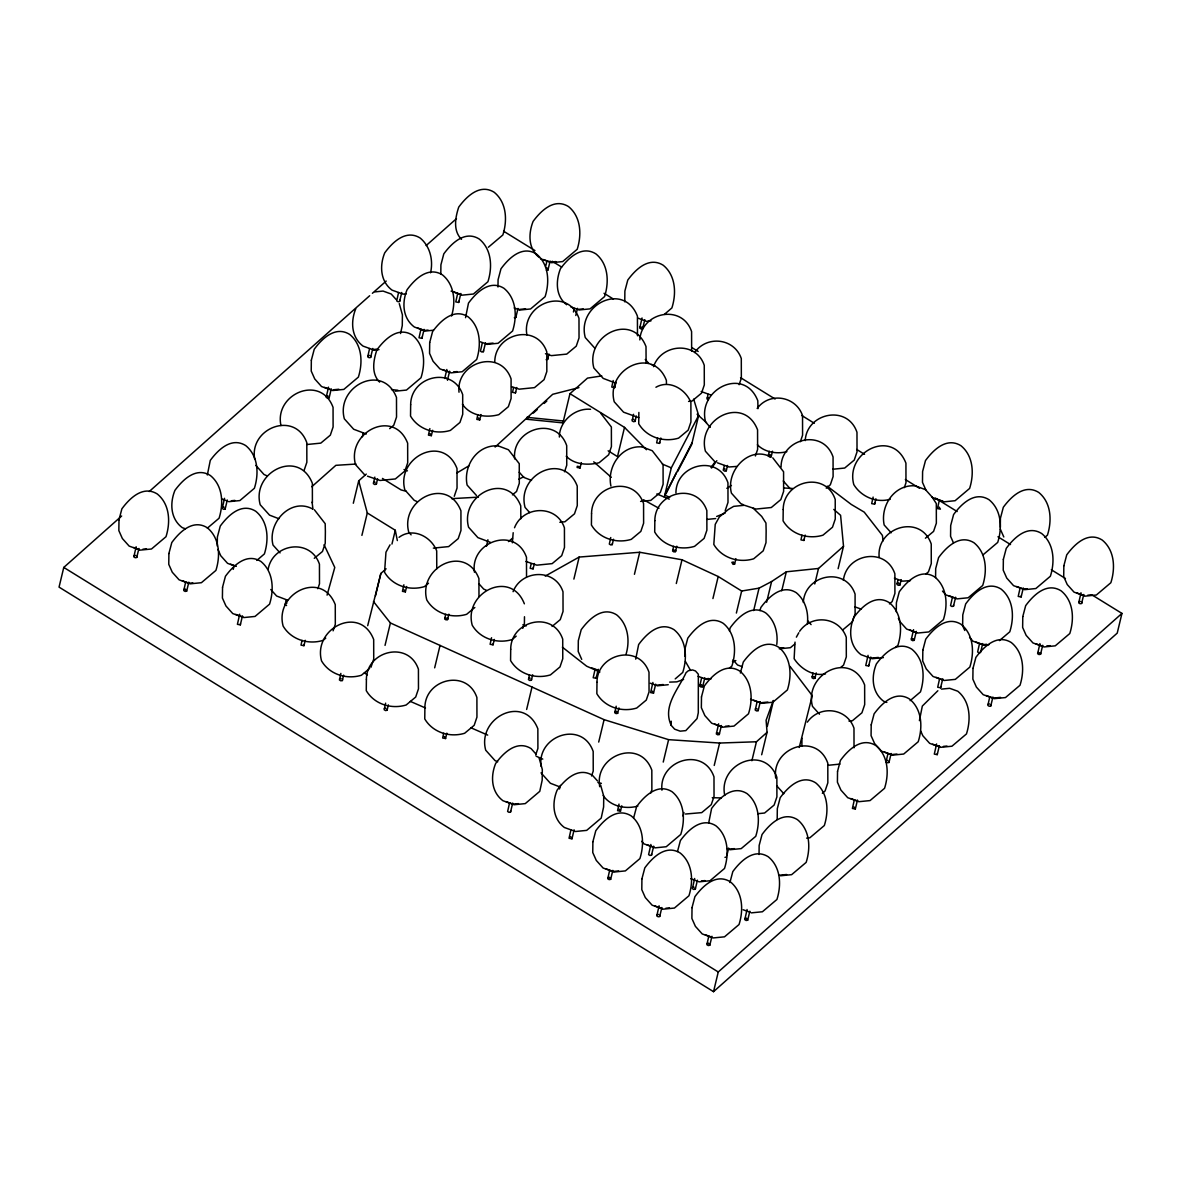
<?xml version="1.0" encoding="UTF-8"?>
<svg xmlns="http://www.w3.org/2000/svg" width="1181" height="1181" viewBox="0 0 1181 1181"><rect width="100%" height="100%" fill="white"/><g stroke="black" fill="none" stroke-linecap="round" stroke-linejoin="round"><path stroke-width="1.5" d="M207.339 474.983L210.277 460.413C218.219 449.607 231.535 436.704 245.707 445.577C258.299 455.822 259.008 473.817 254.387 488.284L239.876 500.567L228.701 501.689M217.26 546.05L217.378 537.03L220.271 526.062C228.213 515.256 241.514 502.353 255.701 511.225C268.294 521.471 269.002 539.466 264.382 553.933L256.838 560.414M254.712 459.232C248.984 428.009 295.117 410.147 306.809 442.683L306.853 462.288L304.078 470.481M280.945 425.529C274.095 393.804 320.76 373.934 333.057 407.371L333.101 426.976L330.326 435.154L320.789 443.126L307.178 444.484M312.404 502.944L312.36 483.339C298.719 448.145 251.332 472.134 260.204 504.745L269.534 515.137L278.834 518.71M436.763 568.799L436.69 550.863C431.065 536.336 412.582 527.08 399.06 537.325M440.808 273.844L440.912 264.824L443.805 253.856C451.747 243.065 465.063 230.162 479.235 239.02C491.827 249.28 492.536 267.26 487.915 281.742L473.404 294.025L462.229 295.147L451.112 291.146M459.01 392.21C455.866 362.168 500.449 348.129 511.078 378.909L511.107 398.514L508.347 406.707L498.795 414.664C486.114 418.148 470.156 415.786 462.421 404.212M465.55 317.689L468.488 303.104C476.43 292.312 489.746 279.41 503.918 288.267C516.51 298.527 517.234 316.523 512.598 330.99L498.087 343.272L486.912 344.394M474.422 572.195C469.92 541.533 515.374 525.604 526.49 557.27L526.534 576.874M478.984 596.479L478.925 578.557C465.284 543.363 417.912 567.338 426.784 599.948C434.77 613.559 451.865 618.8 466.657 614.297L474.836 607.477M497.983 286.998L498.072 279.779L500.965 268.81C508.908 258.004 522.223 245.102 536.395 253.974C548.988 264.219 549.711 282.215 545.091 296.697L530.564 308.964L519.389 310.086M512.362 542.802L513.189 532.705M514.65 458.937C511.506 428.88 556.074 414.841 566.703 445.636L566.747 465.225L564.533 471.78M520.851 518.754L520.732 505.837C507.092 470.643 459.719 494.618 468.577 527.228L477.906 537.635L490.514 542.389M526.903 334.902C521.161 303.679 567.293 285.802 578.985 318.353L579.03 337.958L576.254 346.151L566.718 354.108L551.394 355.629L545.46 353.724M524.482 616.748L524.408 623.42L522.755 628.336M541.119 766.38C536.617 735.719 582.056 719.79 593.187 751.456L593.231 771.06L591.563 775.976M599.727 786.723C593.999 755.5 640.132 737.638 651.823 770.189L651.868 789.779L650.761 793.056M610.917 486.055C606.886 466.908 620.999 445.488 641.563 446.876M624.764 301.849L624.882 291.028L627.775 280.059C635.718 269.253 649.033 256.351 663.205 265.223C675.798 275.468 676.521 293.464 671.886 307.946L664.342 314.412M637.474 335.758L637.43 316.168C623.789 280.975 576.417 304.949 585.274 337.574L594.619 347.967M635.703 659.131L638.641 644.546C646.583 633.754 659.884 620.852 674.071 629.709C686.663 639.969 687.372 657.95 682.751 672.432L675.207 678.898M638.862 412.435L638.729 423.772C646.716 437.369 663.825 442.624 678.603 438.121L688.154 430.164L690.929 421.971L690.885 402.367C685.438 389.11 669.494 379.426 655.927 387.25M646.096 362.862L646.007 346.594C632.366 311.4 584.994 335.389 593.866 368L603.196 378.392L615.788 383.161M661.936 790.178C658.791 760.121 703.359 746.082 713.988 776.877L714.033 796.481L711.257 804.66L701.721 812.631L685.438 814.034M671.207 725.355C662.187 706.09 678.588 689.099 686.072 672.653L688.434 670.675L692.553 669.937L695.506 670.985L698.34 674.233L698.296 712.734L697.056 718.594L685.807 730.611L680.197 731.172L674.617 729.164L671.207 725.355L671.251 721.207M684.803 656.341L684.891 649.137L687.785 638.168C695.727 627.362 709.028 614.46 723.215 623.317C735.807 633.577 736.516 651.572 731.895 666.04L729.386 668.195M691.638 351.185L691.594 331.581C682.116 303.428 641.268 312.153 639.836 339.907M708.674 823.024L711.612 808.439C719.554 797.647 732.87 784.745 747.042 793.602C759.649 803.862 760.357 821.843 755.737 836.325L741.21 848.608L730.035 849.715L726.861 848.578M724.75 795.433C717.9 763.708 764.55 743.838 776.862 777.275L776.906 796.88L774.131 805.058L764.594 813.015L757.789 813.709M759.043 854.498L759.147 845.478L762.04 834.509C769.982 823.703 783.298 810.816 797.47 819.673C810.063 829.918 810.771 847.914 806.151 862.396L791.639 874.663L780.464 875.785M776.773 644.457C778.161 632.795 774.943 620.556 765.672 612.88C751.485 604.008 738.184 616.91 730.242 627.716L729.415 630.846M775.725 778.131C771.223 747.47 816.676 731.541 827.807 763.206L827.837 782.811L825.076 790.99L822.345 793.263M777.187 819.437L777.319 808.616L780.213 797.647C788.155 786.856 801.456 773.954 815.643 782.811C828.235 793.056 828.944 811.052 824.323 825.534L809.812 837.816L806.608 838.126M801.869 746.333L801.973 738.228M807.361 624.262C808.749 612.614 805.545 600.361 796.26 592.685C782.088 583.827 768.772 596.73 760.83 607.521L760.003 610.666M854.025 747.78L853.981 728.175C846.969 707.729 819.54 704.717 807.332 722.137M879.181 557.299C876.036 527.257 920.604 513.218 931.233 543.998L931.278 563.603L928.502 571.796L925.771 574.069M896.276 611.758L896.394 602.738L899.287 591.77C907.229 580.963 920.53 568.076 934.717 576.933C947.31 587.178 948.018 605.174 943.398 619.656L928.886 631.938L917.711 633.046L906.595 629.045L899.774 621.457L898.372 618.298M919.409 720.631L922.331 706.061L937.847 690.752M935.573 577.598L935.692 568.578L938.585 557.609C946.527 546.803 959.828 533.901 974.015 542.773C986.607 553.018 987.316 571.014 982.695 585.481L968.184 597.763L957.009 598.885L945.892 594.884L942.482 591.091M1000.307 527.257L1000.425 518.238L1003.319 507.269C1011.261 496.478 1024.562 483.575 1038.749 492.433C1051.341 502.693 1052.05 520.673 1047.429 535.155L1044.919 537.311M136.14 546.744L133.837 556.886L135.225 557.742L136.76 557.417L138.915 548.456M136.76 557.417L136.907 556.251M185.624 582.248L183.764 590.589L185.137 591.445L186.672 591.12L188.827 582.159M186.672 591.12L185.432 589.098L183.896 589.408M224.538 498.308L222.249 508.45L223.622 509.306L225.158 508.981L227.313 500.021M225.158 508.981L225.305 507.815M239.699 614.179L237.411 624.321L240.319 624.852L240.466 623.686M286.201 599.918L285.182 604.672L286.57 605.528M328.51 387.147L326.207 397.288L327.595 398.145L329.13 397.82L331.271 388.859M329.13 397.82L329.263 396.654M302.026 640.382L301.022 645.136L303.945 645.682L304.093 644.501M369.594 348.528L367.719 356.869L369.107 357.725L370.642 357.415L372.783 348.439M370.642 357.415L370.79 356.234M340.866 673.421L339.434 679.976L340.822 680.832L342.357 680.522L343.641 675.133M342.357 680.522L342.49 679.341M374.835 477.109L373.388 483.664L374.776 484.52L376.311 484.21L377.61 478.822M376.311 484.21L376.459 483.029M398.573 292.548L396.698 300.889L398.086 301.745L399.621 301.435L399.769 300.254M420.894 329.44L419.019 337.781L421.942 338.327L422.089 337.146M385.611 703.167L384.179 709.722L385.567 710.578L387.088 710.253L388.387 704.88M387.088 710.253L387.235 709.087M403.887 584.787L402.441 591.341L405.363 591.873L404.123 589.85M429.869 428.585L428.437 435.125L431.345 435.671L430.12 433.634M447.614 378.983L447.466 380.164L449.621 371.188M457.638 293.552L455.777 301.908L458.686 302.439L458.833 301.273M445.68 614.268L444.676 619.021L446.064 619.877L447.599 619.567L448.883 614.179M447.599 619.567L447.732 618.386L444.824 617.855M482.32 342.815L480.46 351.156L481.848 352.012L483.369 351.687L483.516 350.521M477.833 414.62L476.814 419.388L479.737 419.919L478.497 417.897M443.672 733.239L442.654 737.992L445.577 738.538L444.336 736.501M486.483 546.301L487.915 539.747M514.326 317.704L515.861 317.394L515.994 316.213M513.543 387.604L512.539 392.358L515.447 392.904L515.595 391.723M491.562 637.74L490.115 644.295L493.038 644.826L493.186 643.66M546.434 270.316L547.969 270.006L548.117 268.825L546.729 267.969M546.124 359.688L547.659 359.364L547.807 358.197M531.184 563.603L530.18 568.356L533.089 568.888L533.236 567.721M509.498 803.154L507.623 811.495L509.011 812.351L510.546 812.026L510.694 810.86M529.472 674.868L528.468 679.621L529.856 680.477L531.391 680.167L532.675 674.794M531.391 680.167L531.539 678.986M580.048 468.001L580.196 466.82L577.273 466.288L577.125 467.455L580.048 468.001L581.332 462.612M613.19 380.518L611.758 387.073L614.681 387.604L614.829 386.438M570.925 829.918L569.05 838.259L571.973 838.805L570.733 836.768M610.754 537.532L609.322 544.072L610.695 544.928L612.23 544.618L612.378 543.437M595.062 669.376L593.187 677.732L596.11 678.263L596.243 677.097M642.051 317.969L639.748 328.097L641.135 328.953L642.656 328.643L644.811 319.682M642.656 328.643L642.804 327.462L639.895 326.93M633.562 414.31L632.13 420.849L633.518 421.706L635.053 421.396L636.338 416.022M635.053 421.396L635.201 420.215M616.187 706.208L614.755 712.763L616.142 713.619L617.663 713.294L618.962 707.921M617.663 713.294L616.423 711.272L614.902 711.582M657.64 438.077L656.636 442.845L659.544 443.377L659.692 442.211M609.617 870.441L607.757 878.782L609.145 879.638L610.666 879.328L612.821 870.367M610.666 879.328L609.426 877.291L607.905 877.616M619.006 804.099L617.574 810.653L620.483 811.199L619.257 809.162M652.901 682.456L650.613 692.597L653.521 693.129L652.281 691.106M673.598 546.316L672.594 551.069L673.982 551.926L675.517 551.601L676.802 546.227M675.517 551.601L675.665 550.435L672.742 549.888M708.054 394.247L707.05 399.016L708.438 399.872M650.893 844.474L648.605 854.616L649.993 855.472L651.513 855.147L651.661 853.981M659.087 905.797L656.784 915.925L658.171 916.781L659.707 916.471L661.862 907.51M659.707 916.471L659.854 915.29M724.322 465.535L723.318 470.304L724.706 471.16L726.241 470.835L727.526 465.462M726.241 470.835L726.374 469.669M701.617 677.864L699.743 686.205L701.13 687.062L702.665 686.737L704.821 677.776M702.665 686.737L701.425 684.714L699.89 685.024M694.664 878.487L692.361 888.629L693.749 889.485L695.284 889.16L697.44 880.199M734.626 564.06L733.386 562.023L731.851 562.348L733.091 564.37L734.626 564.06L735.911 558.672M695.284 889.16L695.432 887.994M718.639 723.82L716.35 733.962L717.723 734.818L719.259 734.493L721.414 725.533M719.259 734.493L719.406 733.327L716.498 732.781M708.748 936.356L706.873 944.697L708.26 945.553L709.796 945.243L711.951 936.282M769.289 451.275L768.285 456.043L769.672 456.899L771.208 456.575L772.492 451.201M709.796 945.243L708.556 943.206L707.02 943.53M771.208 456.575L769.968 454.552L768.432 454.862M757.11 701.75L755.235 710.091L756.622 710.947L758.158 710.637L760.313 701.676M758.158 710.637L758.305 709.456M747.071 909.503L744.783 919.645L746.171 920.501L747.691 920.176L749.846 911.215M747.691 920.176L746.451 918.154L744.931 918.464M801.973 535.155L800.969 539.909L803.892 540.455L804.025 539.274M813.03 672.993L812.026 677.761L813.414 678.617L814.949 678.293L816.233 672.919M814.949 678.293L815.097 677.126L812.174 676.58M873.128 497.083L871.681 503.623L874.604 504.169L874.752 502.988M868.065 655.337L865.762 665.479L868.685 666.01L868.832 664.844M854.276 800.113L852.402 808.454L855.324 809L854.084 806.977M897.988 579.723L896.984 584.477L898.372 585.333L899.907 585.008L901.192 579.635M899.907 585.008L898.667 582.986L897.132 583.296M887.935 753.567L886.075 761.907L887.462 762.764L888.983 762.454L891.138 753.493M888.983 762.454L889.131 761.273M913.548 629.68L911.245 639.807L912.633 640.663L914.168 640.353L916.323 631.392M914.168 640.353L914.315 639.172L911.392 638.641M939.559 678.898L937.699 687.239L940.607 687.785L940.755 686.604M952.417 597.306L950.543 605.646L951.93 606.503L953.466 606.193L953.613 605.012M936.607 743.956L934.304 754.098L937.227 754.644L937.374 753.463M989.722 697.085L987.862 705.426L989.235 706.282L990.77 705.972L992.926 697.011M990.77 705.972L990.918 704.806M1020.089 588.079L1018.214 596.42L1021.137 596.951L1021.285 595.785M1039.93 643.571L1037.627 653.713L1039.014 654.569L1040.55 654.244L1042.705 645.284M1040.55 654.244L1040.697 653.078L1037.774 652.532M1080.999 592.759L1078.711 602.9L1080.098 603.757L1081.619 603.432L1083.774 594.471M1081.619 603.432L1081.766 602.266M268.19 569.035C272.929 543.319 310.5 537.827 319.446 564.208L319.49 583.813L317.822 588.714M494.765 361.947C494.824 333.337 536.883 322.812 546.788 351.894L546.833 371.498L544.057 379.677L534.506 387.634L519.197 389.169L511.594 386.659M559.366 437.044C559.277 421.189 575.073 407.844 590.559 409.29M675.931 492.861C675.975 464.251 718.048 453.725 727.954 482.793L727.998 502.397L725.223 510.591M781.054 467.041C781.099 438.431 823.172 427.906 833.063 456.988L833.107 476.578L830.346 484.771L826.242 488.181M805.221 440.616C806.653 412.878 847.5 404.138 856.978 432.305L857.022 451.895L854.247 460.088L844.695 468.045L832.782 469.241M795.034 642.11L794.134 658.688C800.615 668.815 813.148 676.639 825.504 673.879M803.316 602.428C804.748 574.689 845.596 565.95 855.074 594.117L855.118 613.707L852.342 621.9L842.806 629.857M843.382 580.373C846.364 553.594 885.735 546.552 894.873 573.804L894.918 593.408L892.157 601.601L889.426 603.875M400.551 333.529L402.278 325.572L402.411 314.855L399.267 303.606M430.563 272.781C433.383 260.351 430.238 246.371 420.156 238.016C405.984 229.158 392.668 242.061 384.726 252.852C379.5 265.592 380.208 281.314 392.033 290.127L403.149 294.128L406.353 293.818M451.511 316.036C455.91 301.967 454.552 284.754 442.491 274.907C428.304 266.035 415.003 278.937 407.061 289.744C401.82 302.469 402.529 318.191 414.369 327.019L425.485 331.02L433.457 330.222M626.019 654.377C630.137 640.737 628.189 624.321 616.644 614.843C602.472 605.986 589.157 618.888 581.214 629.68L578.321 640.648L578.203 651.469L581.716 659.382M121.643 516.023L63.774 567.426L59.05 587.119L713.531 991.671L1117.226 633.119L1121.95 613.411L1092.13 594.988M233.233 569.345L234.104 565.758M240.319 624.852L242.474 615.892M303.945 645.682L305.229 640.309M362.39 436.749L363.246 433.161M399.621 301.435L401.761 292.475M353.311 503.254L358.699 480.844L366.272 474.112M361.903 535.377L367.291 512.967L358.699 480.844M421.942 338.327L424.097 329.366M367.69 625.679L380.858 573.464L386.084 568.814M375.469 595.874L380.858 573.464M391.959 544.057L395.281 530.269L367.291 512.967M458.686 302.439L460.841 293.479M446.846 369.476L444.706 378.451L446.226 378.127M431.345 435.671L432.645 430.297M385.036 645.387L390.409 622.978L373.476 601.542M405.363 591.873L406.648 586.499M483.369 351.687L485.524 342.726M479.737 419.919L481.021 414.546M515.861 317.394L518.001 308.433M434.667 667.841L440.041 645.431M545.622 266.493L546.921 261.119M515.447 392.904L516.747 387.53M547.969 270.006L550.125 261.045M445.577 738.538L446.861 733.165M578.926 387.619L552.708 394.292L495.119 447.038M547.659 359.364L548.944 353.99M493.038 644.826L494.322 639.452M573.435 311.991L574.291 308.403M575.782 315.504L577.494 308.33M601.779 375.912L587.488 378.112L569.965 393.672L562.953 422.887L526.431 419.225L529.147 416.79M533.089 568.888L534.388 563.514M526.637 709.456L532.011 687.047M510.546 812.026L512.702 803.065M614.681 387.604L615.965 382.231M573.877 579.103L579.162 557.063L639.718 552.265L681.998 559.779L718.21 576.52L741.668 591.017L759.043 588.153L771.606 581.539L786.31 571.811L818.507 568.46L843.514 546.257L840.592 515.3L833.786 509.439M569.965 393.672L624.513 427.389L617.501 456.604L608.141 450.817M612.23 544.618L613.53 539.245M559.514 788.967L560.37 785.38M596.11 678.263L598.25 669.302M659.544 443.377L660.843 438.003M634.433 574.306L639.718 552.265M571.973 838.805L574.114 829.83M598.708 742.067L604.096 719.657L390.409 622.978M664.298 497.068L671.31 467.853L698.65 415.402L693.675 399.148M676.433 472.754L665.966 493.865M698.65 415.402L691.638 444.617L677.628 471.485M620.483 811.199L621.782 805.811M676.3 583.517L681.998 559.779M653.521 693.129L655.676 684.168M663.235 762.07L668.608 739.66L719.613 743.041L756.431 741.771L767.06 732.338L766.1 720.292L773.289 700.525M651.513 855.147L653.669 846.187M712.925 598.56L718.21 576.52M683.09 816.101L683.947 812.513M736.368 613.057L741.668 591.017M714.225 765.45L719.613 743.041M753.67 610.577L759.043 588.153M766.631 602.236L771.606 581.539M781.748 590.766L786.31 571.811M726.935 855.236L728.647 848.061M803.892 540.455L805.176 535.067M751.884 760.741L756.431 741.771M767.266 726.463L773.481 700.599M761.671 754.748L767.06 732.338M713.531 991.671L718.255 971.978L1121.95 613.411M814.772 583.975L818.507 568.46M838.126 568.666L843.514 546.257M874.604 504.169L875.889 498.795M868.685 666.01L870.825 657.049M855.324 809L857.465 800.039M939.338 500.257L937.463 508.598L940.386 509.129L939.146 507.107M953.466 606.193L955.621 597.217M940.607 687.785L942.763 678.824M937.227 754.644L939.382 745.669M979.507 643.63L977.632 651.971L979.019 652.827L980.555 652.503L982.71 643.542M1021.137 596.951L1023.292 587.99M799.242 747.47L812.277 695.668L789.941 666.291M355.747 308.832C350.521 321.557 351.229 337.279 363.054 346.107L374.17 350.107L378.968 349.635M633.739 817.547L636.633 806.579C644.575 795.773 657.891 782.87 672.063 791.728C684.655 801.988 685.379 819.983 680.743 834.45L666.232 846.733L655.056 847.855L643.94 843.854L641.667 841.315M677.495 851.545L680.389 840.577C688.331 829.785 701.647 816.883 715.834 825.74C728.426 836 729.135 853.981 724.514 868.463L710.002 880.746L698.812 881.867M740.384 673.022L743.277 662.054C751.219 651.262 764.52 638.36 778.707 647.218C791.3 657.463 792.008 675.458 787.387 689.94L772.876 702.223L761.701 703.33L750.57 699.329M729.917 882.561L732.811 871.593C740.753 860.801 754.069 847.899 768.24 856.756C780.833 867.016 781.542 884.997 776.921 899.479L762.409 911.762L751.234 912.869M327.078 595.135L334.769 567.441L324.066 544.721M333.101 630.816L335.315 624.262L335.271 604.672C321.631 569.478 274.258 593.452 283.13 626.078C291.116 639.674 308.211 644.915 323.004 640.412L325.735 638.139M370.952 667.295L373.727 659.101L373.683 639.511C360.043 604.318 312.67 628.292 321.542 660.902C329.529 674.513 346.624 679.754 361.416 675.252L369.594 668.431M454.272 496.286L457.047 488.093L457.003 468.503C443.362 433.309 395.975 457.283 404.847 489.894L414.177 500.301L416.849 501.482M535.687 754.969L537.901 748.414L537.857 728.81C524.216 693.616 476.844 717.605 485.716 750.215L495.046 760.608L497.703 761.789M739.129 384.696L741.343 378.141L741.299 358.537C734.272 338.091 706.858 335.079 694.649 352.514M755.397 455.984L757.612 449.43L757.567 429.825C743.927 394.631 696.554 418.62 705.426 451.231L714.756 461.623M800.364 441.724L802.578 435.169L802.534 415.564C795.846 396.034 769.436 391.723 757.169 408.464M904.321 487.664L905.975 482.763L905.93 463.159C892.29 427.965 844.917 451.939 853.789 484.564C861.156 496.743 876.405 503.268 890.253 499.238M692.081 442.727L664.755 495.179L669.73 497.26M390.04 544.84L385.966 552.206L384.548 572.268C392.535 585.865 409.645 591.12 424.422 586.617L428.511 583.207M514.517 527.745C523.035 505.557 556.709 504.213 564.429 527.877L564.474 547.482L561.698 555.675L552.147 563.632L536.838 565.168L525.929 561.462M513.085 591.681C521.603 569.493 555.277 568.15 562.997 591.814L563.042 611.418L560.266 619.612L552.088 626.432M653.521 366.671C661.33 343.568 696.214 340.807 704.26 365.328L704.304 384.932L701.529 393.125L691.977 401.082L688.582 401.422M796.363 637.15L798.814 632.736M710.977 467.543L715.199 461.727M711.582 467.986L716.852 460.708M533.236 413.158L537.311 409.527M544.101 403.459L546.818 401.038M149.205 491.547L369.653 295.752M372.399 293.301L386.187 281.063M426.134 245.574L456.457 218.662M311.769 486.734L335.876 465.329L356.057 464.044M895.39 647.468L897.914 645.313C902.535 630.846 901.826 612.85 889.219 602.59C875.047 593.733 861.731 606.635 853.789 617.442C848.563 630.167 849.272 645.889 861.097 654.717L872.213 658.718L883.388 657.596M488.344 247.257L502.855 234.975C507.476 220.493 506.767 202.512 494.175 192.252C480.003 183.395 466.687 196.297 458.745 207.088C455.275 217.466 452.884 230.782 461.505 239.315M207.325 528.187L219.061 518.238C223.681 503.756 222.973 485.775 210.366 475.515C196.194 466.657 182.878 479.56 174.936 490.351C169.71 503.091 170.418 518.813 182.243 527.641L185.417 528.778M389.671 428.644L393.76 425.234L396.536 417.041L396.491 397.451C382.851 362.257 335.478 386.231 344.35 418.856L353.68 429.249L366.287 434.003M314.279 558.303L322.472 551.483L325.233 543.29L325.38 531.612L325.203 523.7L314.382 509.779M512.436 494.883L516.54 491.473L519.3 483.28L519.256 463.675L508.45 449.754L498.441 445.975M508.45 541.577L512.554 538.167M516.186 636.16L512.096 639.571C497.304 644.073 480.209 638.832 472.223 625.221C463.351 592.611 510.723 568.637 524.364 603.816M799.626 631.259C811.834 613.825 839.263 616.836 846.275 637.282L846.319 656.887L843.559 665.08L840.828 667.354M794.606 644.206L790.429 647.69L779.253 648.812M925.402 538.211L933.581 531.391L936.356 523.198L936.312 503.593L932.06 496.98M983.197 554.701L997.709 542.419C1002.329 527.951 1001.621 509.956 989.028 499.711C974.842 490.838 961.526 503.741 953.598 514.547L950.69 525.515L950.572 536.336L953.377 542.655M910.138 700.658L920.471 691.874C925.092 677.392 924.369 659.397 911.776 649.151C897.604 640.294 884.289 653.182 876.346 663.988C871.12 676.713 871.829 692.435 883.654 701.263L886.828 702.415M999.451 640.604L1009.785 631.805C1014.405 617.338 1013.697 599.343 1001.104 589.083C986.917 580.225 973.616 593.128 965.674 603.934L962.781 614.902L962.648 625.723L964.759 630.462M726.861 488.329L731.423 485.45M456.973 472.902L469.078 465.713M545.238 576.092L579.162 557.063M518.902 479.176L523.7 476.77M716.66 516.466L725.119 513.115M683.592 679.429L676.875 681.85L669.657 682.116M732.456 661.773L735.852 660.548M367.867 355.702L369.402 355.378M326.355 396.107L327.89 395.797M707.198 397.835L708.718 397.525M632.278 419.683L633.813 419.358M222.397 507.269L223.918 506.959M373.536 482.498L375.071 482.173M133.984 555.705L135.52 555.395M723.466 469.123L725.001 468.813M285.33 603.506L286.865 603.181M339.582 678.809L341.117 678.485M528.616 678.455L530.151 678.13M384.327 708.541L385.847 708.231M1078.858 601.72L1080.379 601.409M755.382 708.925L756.918 708.6M988.01 704.26L989.53 703.95M886.222 760.741L887.743 760.416M724.972 857.347L726.507 857.022M692.509 887.448L694.044 887.138M656.931 914.758L658.467 914.434M555.911 261.591L550.538 262.138L543.422 259.569M374.879 291.884L383.057 291.072L391.177 293.995L396.166 299.546M525.575 308.802L518.429 309.525L514.163 307.99M583.281 308.876L577.922 309.422L570.807 306.853M578.882 309.983L590.057 308.876L604.569 296.593C609.204 282.111 608.481 264.131 595.888 253.871C581.716 245.013 568.401 257.916 560.458 268.707C555.705 280.798 555.439 296.062 566.629 304.728M428.098 330.089L424.51 330.459L417.395 327.89M646.199 321.335L650.997 320.863M373.211 349.532L376.783 349.177M493.097 343.11L485.952 343.819L480.254 341.767M453.622 371.926L457.195 371.572M333.485 389.774L338.844 389.243M397.908 390.261L391.487 389.597M395.295 391.191L406.471 390.07L420.982 377.787C425.603 363.305 424.894 345.324 412.302 335.064C398.115 326.207 384.814 339.109 376.872 349.901C373.403 360.279 371.011 373.595 379.632 382.127M497.762 445.901C477.198 444.514 463.085 465.934 467.115 485.081L476.445 495.474M231.314 500.759L234.886 500.404M786.856 451.659C776.877 454.286 764.653 452.293 757.39 444.765M736.782 466.421L729.017 466.982L717.413 462.804M142.916 549.195L146.488 548.825M640.589 501.408L650.79 500.39L660.341 492.433L663.117 484.24L663.072 464.65L652.252 450.729L642.257 446.949M914.803 485.819C894.253 484.431 880.14 505.852 884.17 524.999L891.168 532.793M559.853 522.282L564.946 521.766L574.497 513.809L577.273 505.63L577.229 486.026C563.588 450.832 516.215 474.806 525.073 507.431L529.738 512.628M707.168 519.404L715.671 518.548M433.338 548.117L448.647 546.596L458.198 538.639L460.974 530.446L460.93 510.842C447.289 475.648 399.916 499.637 408.774 532.247L411.106 534.845M192.828 582.897L189.24 583.252L182.14 580.698M910.448 580.609L902.683 581.155L894.386 578.173M1027.293 588.729L1023.706 589.083L1016.59 586.529M1087.775 595.209L1091.347 594.855M780.08 648.059L783.653 647.705M986.711 644.28L983.123 644.634L976.008 642.08M988.881 644.723L984.098 645.21L972.982 641.209L969.571 637.415M871.253 658.142L878.413 657.433M708.821 678.514L705.234 678.868L698.119 676.314M706.208 679.444L710.992 678.957M1046.706 646.022L1050.278 645.653M663.25 684.537L656.09 685.26L650.406 683.209M657.064 685.836L668.239 684.714M767.886 702.045L760.726 702.769L753.611 700.2M941.464 689.114L949.642 688.302L957.776 691.225C970.369 701.47 971.077 719.465 966.457 733.932L951.945 746.215L940.755 747.337L929.639 743.336L922.833 735.748L920.722 731.009M1000.499 697.38L993.354 698.104L986.238 695.535M725.414 726.271L728.987 725.916M848.962 721.089L852.372 720.75L861.923 712.793L864.684 704.599L864.64 684.995C850.999 649.801 803.626 673.79 812.498 706.4L819.496 714.195M943.368 746.407L946.955 746.052M896.925 754.039L891.566 754.585L884.451 752.017M828.102 765.288L840.016 764.092M518.489 803.626L513.115 804.158L505.999 801.604M637.843 806.106C625.62 809.472 610.533 806.431 603.166 795.492M729.076 849.154L734.434 848.622M618.608 870.914L613.249 871.46L606.133 868.891M701.425 880.937L705.013 880.583M779.504 875.224L786.649 874.501M665.848 908.248L669.435 907.879M451.6 498.648L478.394 497.157M712.276 797.677L721.384 797.957M783.726 487.974L792.702 488.491M526.888 417.321L563.411 420.997M638.788 417.661L623.568 412.184L614.238 401.791C605.366 369.166 652.739 345.192 666.379 380.385L666.453 383.545M597.866 782.472L601.365 783.357M406.264 491.296L401.097 489.938L382.467 478.438M604.096 719.657L668.608 739.66M658.954 508.288L643.468 499.725M540.396 258.698L551.512 262.699L562.687 261.577L577.199 249.294C581.82 234.827 581.111 216.832 568.519 206.586C554.332 197.714 541.031 210.617 533.089 221.423C528.335 233.513 528.069 248.778 539.259 257.443M638.124 318.206L645.239 320.774M454.154 292.017L461.269 294.571M651.44 364.575L654.746 365.756M701.145 391.516L711.08 395.089M915.496 485.893L925.505 489.672L932.798 497.836L943.914 501.836L955.104 500.714L969.616 488.432C974.236 473.965 973.528 455.969 960.935 445.709C946.749 436.852 933.433 449.754 925.491 460.56L922.597 471.529L922.479 482.35L925.993 490.248M935.839 498.707L942.955 501.261M770.898 457.003C749.034 445.178 725.503 471.086 731.438 493.171L740.767 503.578L743.425 504.759M1077.087 593.01L1084.202 595.564M442.934 369.727L450.05 372.281M948.919 595.755L956.034 598.309M324.583 387.398L331.699 389.951M1036.003 643.822L1043.118 646.376M531.524 480.401L523.877 477.434L519.212 472.238M854.719 606.783L861.348 609.175M909.621 629.916L916.736 632.485M936.075 677.348L943.191 679.916M367.498 476.179L380.061 480.475L395.369 478.94L404.921 470.983L407.696 462.79L407.652 443.2C393.996 408.006 346.624 431.98 355.496 464.591L364.826 474.998M312.507 508.922C290.644 497.098 267.113 523.006 273.047 545.105L280.045 552.9M742.303 666.704L737.549 664.992L733.002 659.928M932.68 744.207L939.796 746.761M222.043 499.076L227.741 501.113M522.843 624.808L526.15 625.989M591.563 667.841L598.678 670.395M714.726 724.071L721.842 726.625M230.605 564.208L236.303 566.26M235.506 566.201L227.564 563.337L220.758 555.749L217.954 549.431M850.778 798.563L857.893 801.131M287.574 600.169L276.62 596.006L270.789 589.511M133.645 547.497L139.328 549.549M235.787 614.43L242.902 616.984M559.661 786.826L550.376 783.254L541.031 772.861M646.981 844.725L654.097 847.279M690.737 878.738L697.853 881.292M743.159 909.754L750.275 912.308M655.16 906.034L662.275 908.602M705.249 934.806L710.947 936.858M404.02 469.521L407.415 470.865M662.364 464.103L671.31 467.853M656.843 493.938L669.273 499.15M410.338 701.396L425.47 707.98M470.879 727.762L487.694 735.099M536.115 756.194L542.773 759.103M599.889 672.019L586.647 666.187L562.377 647.173M266.655 475.677L263.998 474.496L255.834 465.388M486.336 590.249L483.679 589.068L479.014 583.872M753.271 508.273L761.701 516.422L765.952 523.05L766.144 530.963L765.997 542.64L763.221 550.833L753.685 558.79C738.893 563.293 721.798 558.052 713.811 544.441L715.228 524.379L719.303 517.012L728.308 509.498L733.696 506.354L744.458 505.276L755.988 509.055L771.311 507.52L780.848 499.563L783.623 491.37L783.579 471.765L772.773 457.844M503.564 231.181L534.963 250.579M552.221 261.252L561.639 267.068M604.022 293.272L613.441 299.088M691.904 347.598L698.192 351.48M740.561 377.669L775.09 399.016M801.781 415.505L814.329 423.27M856.712 449.459L864.551 454.316M905.355 479.53L919.482 488.27M935.175 497.969L957.156 511.55M997.96 536.779L1010.523 544.544M1051.326 569.759L1065.454 578.498M364.368 672.963L367.424 674.868M63.774 567.426L718.255 971.978M827.231 486.159L851.265 504.435L864.241 512.141L882.414 535.436L883.108 540.883M593.733 461.83L611.286 477.331M697.1 414.206L706.578 422.724M624.513 427.389L646.465 449.725M783.254 480.992L790.251 488.786M710.312 427.33L705.648 422.134C696.775 389.523 744.148 365.549 757.803 400.728L757.981 408.656M645.269 359.482L648.768 363.394M807.597 620.719L811.096 624.616M600.568 413.055L611.374 426.991L611.418 446.58L608.658 454.774L599.107 462.731C588.168 465.462 574.394 464.797 566.23 456.191M690.545 670.38L685.467 661.537M776.818 785.911L783.815 793.706M597.497 780.936L592.508 775.386C578.336 766.513 565.02 779.416 557.078 790.222C551.852 802.947 552.56 818.669 564.385 827.497L575.501 831.498L586.677 830.376L601.203 818.093L603.609 806.963L603.742 796.245L600.598 784.996M536.071 754.157L531.096 748.606C516.909 739.749 503.608 752.651 495.666 763.457C490.425 776.183 491.134 791.905 502.958 800.733L514.089 804.733L525.265 803.611L539.776 791.329L542.182 780.183L542.315 769.481L539.171 758.232M1000.292 529.058L1003.806 536.971M395.281 530.269L397.347 540.573M312.109 502.087L312.935 509.173M118.986 519.802L118.853 530.623L122.366 538.521L129.187 546.124L140.303 550.11L151.478 549.003L165.99 536.72C170.61 522.238 169.902 504.257 157.309 493.998C143.122 485.14 129.821 498.042 121.879 508.834L118.986 519.802M168.898 553.52L168.765 564.341L172.278 572.239L179.099 579.827L190.215 583.827L201.39 582.705L215.902 570.423C220.522 555.956 219.814 537.96 207.221 527.715C193.034 518.843 179.733 531.745 171.791 542.551L168.898 553.52M222.545 587.237L222.412 598.058L225.94 605.971L232.746 613.559L243.862 617.56L255.037 616.438L269.548 604.155C274.169 589.673 273.461 571.693 260.868 561.433C246.696 552.575 233.38 565.478 225.438 576.269L222.545 587.237M311.341 360.22L311.223 371.041L314.736 378.939L321.542 386.527L332.658 390.527L343.833 389.405L358.36 377.123C362.98 362.656 362.257 344.66 349.665 334.415C335.493 325.543 322.177 338.445 314.235 349.251L311.341 360.22M366.405 679.311L366.272 690.649C374.259 704.245 391.369 709.501 406.146 704.998L415.697 697.041L418.473 688.848L418.428 669.243C408.537 640.161 366.464 650.687 366.405 679.311M410.663 404.714L410.53 416.066C418.517 429.663 435.627 434.903 450.404 430.401L459.955 422.444L462.731 414.265L462.686 394.661C452.795 365.579 410.722 376.104 410.663 404.714M424.894 707.581L424.761 718.934C432.748 732.53 449.843 737.771 464.635 733.268L474.186 725.311L476.947 717.133L476.903 697.528C467.012 668.446 424.939 678.972 424.894 707.581M429.692 342.549L429.559 353.37L433.073 361.268L439.893 368.856L451.009 372.856L462.184 371.735L476.696 359.452C481.317 344.985 480.608 326.989 468.016 316.744C453.844 307.872 440.528 320.774 432.586 331.581L429.692 342.549M510.709 649.21L510.576 660.563C518.562 674.159 535.657 679.4 550.449 674.897L559.986 666.94L562.761 658.747L562.717 639.157C552.826 610.075 510.753 620.601 510.709 649.21M591.548 513.661L591.415 525.014C599.402 538.61 616.512 543.851 631.289 539.348L640.84 531.391L643.615 523.198L643.571 503.608C633.666 474.526 591.592 485.051 591.548 513.661M592.892 841.713L592.759 852.534L596.287 860.432L603.092 868.02L614.209 872.021L625.384 870.899L639.895 858.617C644.516 844.149 643.807 826.154 631.215 815.909C617.043 807.036 603.727 819.939 595.785 830.745L592.892 841.713M596.981 682.338L596.848 693.69C604.834 707.286 621.944 712.542 636.721 708.039L646.273 700.082L649.048 691.889L649.004 672.284C639.113 643.202 597.04 653.728 596.981 682.338M641.918 878.856L641.8 889.677L645.313 897.575L652.119 905.177L663.235 909.163L674.425 908.056L688.936 895.774C693.557 881.292 692.848 863.311 680.256 853.051C666.069 844.194 652.753 857.096 644.811 867.887L641.918 878.856M654.835 520.659L654.702 531.996C662.689 545.607 679.784 550.848 694.576 546.345L704.112 538.388L706.888 530.195L706.843 510.591C696.952 481.523 654.879 492.034 654.835 520.659M692.022 907.628L691.889 918.449L695.402 926.347L702.223 933.935L713.339 937.935L724.514 936.828L739.026 924.546C743.646 910.064 742.938 892.068 730.345 881.823C716.158 872.966 702.857 885.853 694.915 896.659L692.022 907.628M701.484 696.893L701.352 707.699L704.865 715.612L711.685 723.2L722.802 727.201L733.977 726.079L748.488 713.796C753.109 699.329 752.4 681.334 739.808 671.074C725.636 662.216 712.32 675.119 704.378 685.925L701.484 696.893M783.21 509.498L783.077 520.836C791.063 534.447 808.158 539.687 822.95 535.185L832.487 527.228L835.262 519.035L835.218 499.43C825.327 470.363 783.254 480.888 783.21 509.498M837.536 771.385L837.418 782.206L840.931 790.104L847.737 797.706L858.853 801.692L870.043 800.585L884.554 788.303C889.175 773.821 888.466 755.84 875.874 745.58C861.687 736.723 848.371 749.625 840.429 760.416L837.536 771.385M871.209 724.839L871.076 735.66L874.604 743.558L881.41 751.146L892.526 755.146L903.701 754.039L918.213 741.757C922.848 727.275 922.125 709.279 909.532 699.034C895.36 690.176 882.045 703.064 874.102 713.87L871.209 724.839M922.833 650.17L922.701 660.991L926.229 668.889L933.034 676.477L944.15 680.477L955.326 679.37L969.837 667.088C974.458 652.606 973.749 634.61 961.157 624.365C946.985 615.508 933.669 628.395 925.727 639.201L922.833 650.17M972.996 668.357L972.864 679.178L976.377 687.076L983.197 694.679L994.313 698.665L1005.489 697.558L1020 685.275C1024.621 670.793 1023.912 652.813 1011.32 642.553C997.148 633.695 983.832 646.598 975.89 657.389L972.996 668.357M1003.363 559.351L1003.23 570.172L1006.743 578.07L1013.564 585.658L1024.68 589.659L1035.855 588.537L1050.367 576.254C1054.987 561.787 1054.279 543.791 1041.686 533.532C1027.5 524.674 1014.199 537.576 1006.256 548.383L1003.363 559.351M1022.776 616.63L1022.643 627.451L1026.156 635.363L1032.976 642.951L1044.093 646.952L1055.268 645.83L1069.779 633.547C1074.4 619.065 1073.691 601.085 1061.099 590.825C1046.912 581.967 1033.611 594.87 1025.669 605.661L1022.776 616.63M1063.845 565.817L1063.712 576.638L1067.24 584.551L1074.046 592.139L1085.162 596.139L1096.337 595.017L1110.849 582.735C1115.484 568.253 1114.761 550.272 1102.168 540.012C1087.996 531.155 1074.68 544.057 1066.738 554.849L1063.845 565.817"/></g></svg>
